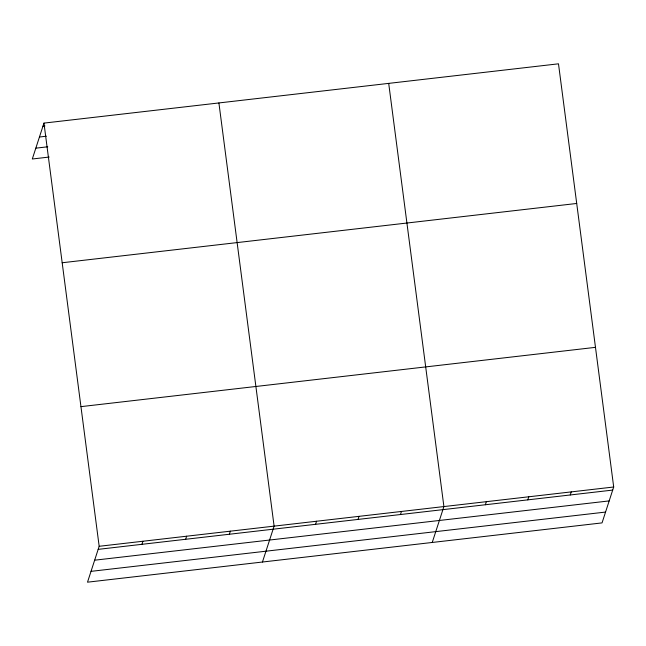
<?xml version="1.0" encoding="UTF-8"?>
<svg xmlns="http://www.w3.org/2000/svg" width="646" height="646" viewBox="0 0 646 646"><rect width="100%" height="100%" fill="white"/><g stroke="black" fill="none" stroke-linecap="round" stroke-linejoin="round"><path stroke-width="0.97" d="M43.96 123.103L99.169 546.29L87.509 582.183L602.04 522.897L613.7 487.003L558.491 63.817L43.96 123.103L32.3 158.997L49.201 157.051M141.902 544.328L142.903 541.251M185.636 539.289L186.637 536.212M229.37 534.25L230.372 531.173M262.446 562.028L274.106 526.127L218.905 102.948M315.555 524.318L316.556 521.241M358.005 519.424L359.006 516.348M400.455 514.539L401.457 511.454M432.239 542.462L443.907 506.569L388.698 83.382M485.356 504.752L486.357 501.676M527.798 499.867L528.799 496.782M570.248 494.973L571.25 491.889M42.959 126.18L44.954 125.954M39.446 137.017L46.399 136.209M35.821 148.168L47.747 146.795M62.178 262.752L576.716 203.466M80.952 406.641L595.483 347.346M99.169 546.29L613.7 487.003M98.168 549.366L612.699 490.08M94.647 560.195L609.178 500.908M91.021 571.355L605.552 512.068"/></g></svg>
